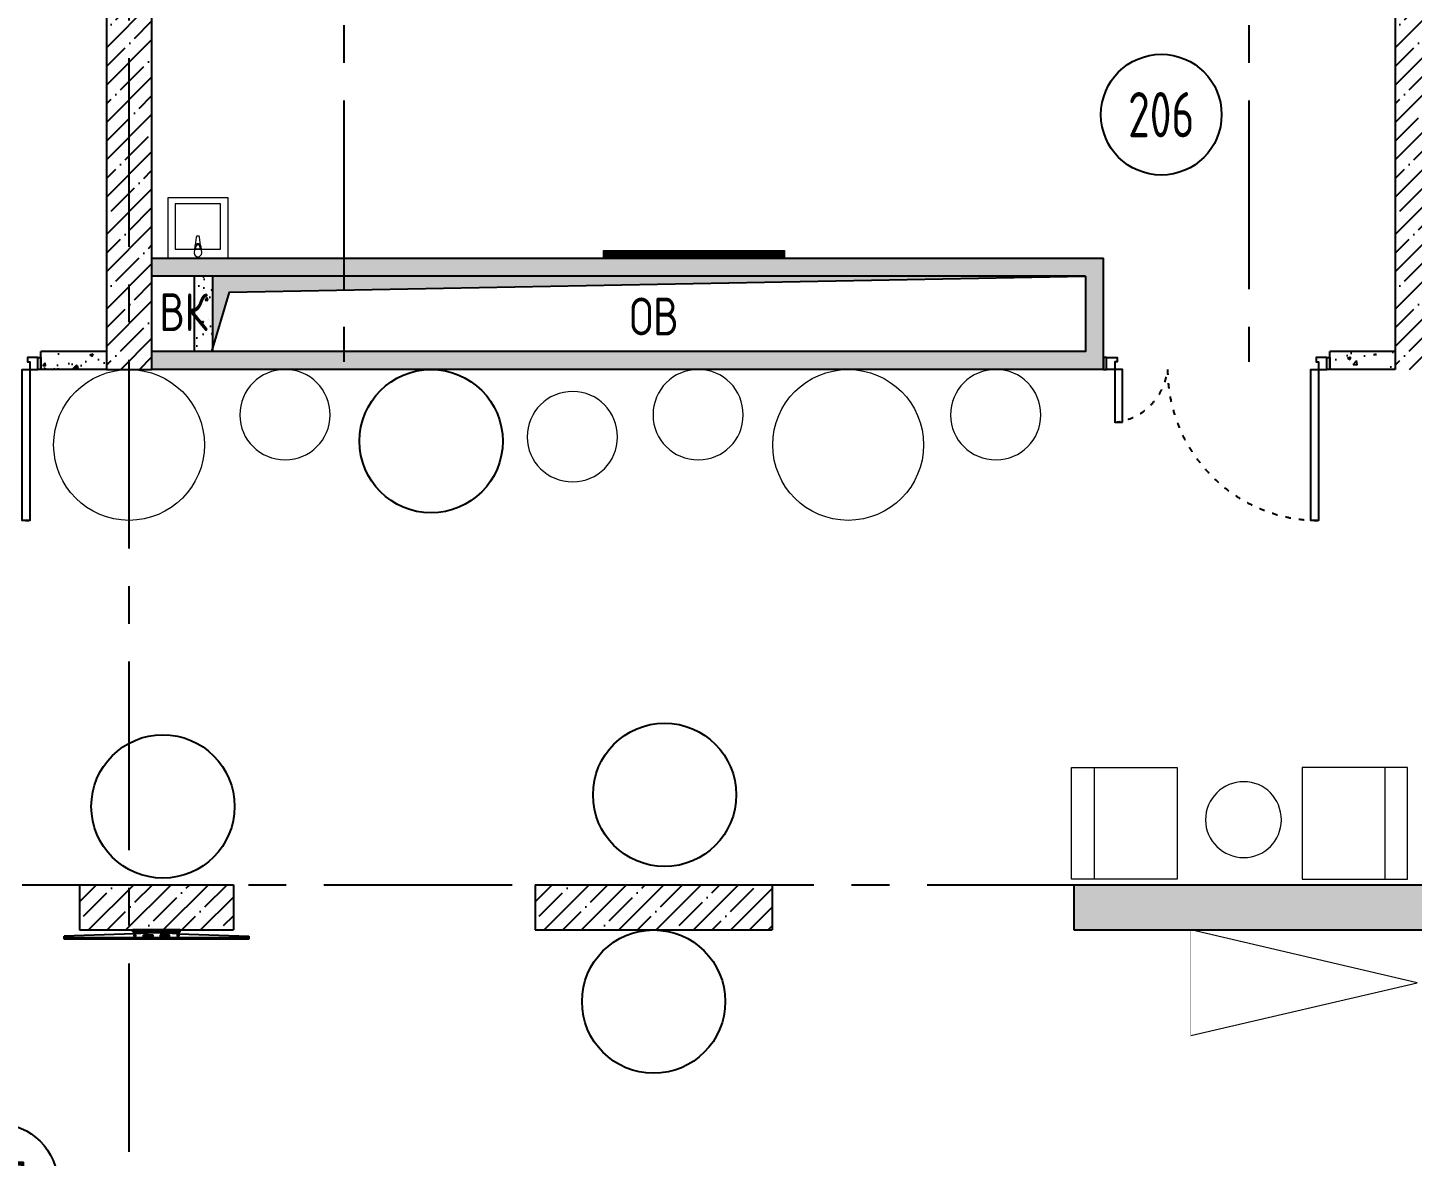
# Model space of a CAD drawing. Header units: millimetres. Extents: x -9318 to 9016603, y 0 to 838141.
# Drawn here: x 97305 to 106486, y 289773 to 297253 of the extents above; entities that cross this region are included whole.
import ezdxf
from ezdxf import colors
from ezdxf.entities.mleader import LeaderData, LeaderLine
from ezdxf.enums import TextEntityAlignment as Align
from ezdxf.math import Vec2, Vec3

# ---------------------------------------------------------------- set-up
doc = ezdxf.new("R2010")
doc.units = ezdxf.units.MM
doc.linetypes.add('ACAD_ISO03W100', pattern=[30, 12, -18])
doc.linetypes.add('CENTER', pattern=[2, 1.25, -0.25, 0.25, -0.25])
for name, color, linetype, lineweight in [('АР_Номер помещения', 1, 'Continuous', 25), ('Сан.техника', 151, 'Continuous', 9), ('ТХ_мебель передв', 250, 'Continuous', 13), ('ТХ_ОСНОВНОЙ', 103, 'Continuous', 25)]:
    doc.layers.add(name, color=color, linetype=linetype, lineweight=lineweight)
doc.styles.add('ICOCPEUR', font='isocpeur.ttf')
doc.styles.add('ISOCPEUR', font='isocpeur.ttf', dxfattribs={"width": 0.7})
pattern_1 = [(50, (140697.8, 216407.27), (215.17805, -18.82564), [22.5, -247.5]), (355, (140697.8, 216407.27), (-41.6254, 225.65764), [18, -198]), (100.45144, (140715.72, 216405.7), (173.55265, 206.832), [19.12206, -210.34263]), (46.1842, (140697.8, 216467.27), (320.1724, -49.6558), [33.75, -371.25]), (96.63564, (140724.47, 216463.14), (280.3986, 292.2356), [28.6831, -315.5141]), (351.18416, (140697.8, 216467.27), (280.3986, 292.2356), [27, -297]), (21, (140727.8, 216452.27), (179.0721, -120.78567), [22.5, -247.5]), (326, (140727.8, 216452.27), (72.9946, 217.545), [18, -198]), (71.45144, (140742.72, 216442.2), (252.0667, 96.75935), [19.12206, -210.34263]), (37.5, (140697.79, 216407.274), (3.647957, 99.868156), [0, -195.6, 0, -201, 0, -198.75]), (7.5, (140697.79, 216407.27), (78.92086, 118.32351), [0, -114.6, 0, -191.1, 0, -75.75]), (327.5, (140630.89, 216407.274), (160.14673, -6.76646), [0, -75, 0, -234, 0, -310.5]), (317.5, (140600.9, 216407.27), (174.95585, 30.0315), [0, -97.5, 0, -155.4, 0, -220.5])]

# ---------------------------------------------------------------- blocks, each defined once
blk = doc.blocks.new('Полуторная_на лестницу')
at = {"color": 8}
for points in [[(75, 80), (75, 1080), (124.9, 1080), (124.9, 80)], [(1375.1, 430), (1375.1, 80), (1425, 80), (1425, 430)]]:
    blk.add_lwpolyline(points, close=True, dxfattribs=at)
for points in [[(0, 0), (0, 80), (20, 80), (20, 0), (0, 0)], [(20, 80), (20, 0), (90, 0), (90, 30), (75, 30), (75, 80), (20, 80)], [(1480, 80), (1480, 0), (1410, 0), (1410, 30), (1425, 30), (1425, 80), (1480, 80)], [(1500, 0), (1500, 80), (1480, 80), (1480, 0), (1500, 0)]]:
    blk.add_lwpolyline(points, dxfattribs=at)
at = {"color": 8, "linetype": 'ACAD_ISO03W100', "ltscale": 3}
for centre, radius, start, end in [((75, 80), 1000, 0, 90), ((1465.4, 39.6), 392.5, 95.90754, 174.09246)]:
    blk.add_arc(centre, radius, start, end, dxfattribs=at)
blk = doc.blocks.new('*U1155')
at = {"layer": 'АР_Номер помещения', "color": 8}
blk.add_circle((-14214.4, 6090), 400, dxfattribs=at)
at = {"color": 8, "style": 'ISOCPEUR', "width": 0.7, "flags": 1}
blk.add_attdef('КАТЕГОРИЯ', (-499.2, -2092.2), '', height=250, dxfattribs=at)
at = {"layer": 'АР_Номер помещения', "color": 8, "style": 'ISOCPEUR', "width": 0.7}
blk.add_attdef('НОМЕР_ПОМЕЩЕНИЯ', text='', height=300, dxfattribs=at).set_placement((-14214.4, 6090), align=Align.MIDDLE_CENTER)
blk = doc.blocks.new('*U1145')
at = {"layer": 'АР_Номер помещения', "color": 8}
blk.add_circle((-13905.3, 4799.4), 400, dxfattribs=at)
at = {"color": 8, "style": 'ISOCPEUR', "width": 0.7, "flags": 1}
blk.add_attdef('КАТЕГОРИЯ', (-499.2, -2092.2), '', height=250, dxfattribs=at)
at = {"layer": 'АР_Номер помещения', "color": 8, "style": 'ISOCPEUR', "width": 0.7}
blk.add_attdef('НОМЕР_ПОМЕЩЕНИЯ', text='', height=300, dxfattribs=at).set_placement((-13905.3, 4799.4), align=Align.MIDDLE_CENTER)
blk = doc.blocks.new('_DotSmall')
at = {"color": 8, "linetype": 'ByBlock', "const_width": 0.5}
blk.add_lwpolyline([(-0.0625, 0, 1), (0.0625, 0, 1)], format="xyb", close=True, dxfattribs=at)
blk = doc.blocks.new('У007')
at = {"layer": 'Сан.техника', "color": 8, "linetype": 'Continuous', "lineweight": 5}
for p, q in [((-172832.6, 79059.6), (-172839.2, 79006.7)), ((-172832.6, 79059.6), (-172839.2, 79006.7)), ((-172803.7, 79006.7), (-172810.4, 79059.6)), ((-172803.7, 79006.7), (-172810.4, 79059.6)), ((-172842.5, 78997.2), (-172846.5, 78955.2)), ((-172842.5, 78997.2), (-172846.5, 78955.2)), ((-172835.1, 78980.1), (-172835.1, 78995)), ((-172835.1, 78980.1), (-172835.1, 78995)), ((-172807.9, 78980.1), (-172835.1, 78980.1)), ((-172807.9, 78980.1), (-172835.1, 78980.1)), ((-172807.9, 78995), (-172807.9, 78980.1)), ((-172807.9, 78995), (-172807.9, 78980.1)), ((-172796.5, 78955.2), (-172800.5, 78997.2)), ((-172796.5, 78955.2), (-172800.5, 78997.2))]:
    blk.add_line(p, q, dxfattribs=at)
for points in [[(-172621.5, 78921.1), (-172621.5, 79321.1), (-173021.5, 79321.1), (-173021.5, 78921.1)], [(-172671.5, 78980.1), (-172671.5, 79280.2), (-172971.5, 79280.2), (-172971.5, 78980.1)], [(-172671.5, 78980.1), (-172671.5, 79280.2), (-172971.5, 79280.2), (-172971.5, 78980.1)]]:
    blk.add_lwpolyline(points, close=True, dxfattribs=at)
for centre, radius, start, end in [((-172821.5, 79058.2), 11.2, 7.13862, 172.86077), ((-172821.5, 79058.2), 11.2, 7.13862, 172.86077), ((-172821.5, 78955.2), 25, 179.99969, 359.99969), ((-172821.5, 78955.2), 25, 179.99969, 359.99969), ((-172821.5, 78995.3), 21.1, 147.22867, 174.83008), ((-172821.5, 78995.3), 21.1, 147.22867, 174.83008), ((-172821.5, 78995.3), 21.1, 32.77072, 147.22867), ((-172821.5, 78995.3), 21.1, 32.77072, 147.22867), ((-172821.5, 78995), 13.6, 359.99969, 179.99969), ((-172821.5, 78995), 13.6, 359.99969, 179.99969), ((-172821.5, 78995.3), 21.1, 5.1693, 32.77072), ((-172821.5, 78995.3), 21.1, 5.1693, 32.77072)]:
    blk.add_arc(centre, radius, start, end, dxfattribs=at)
blk = doc.blocks.new('A$C3da1b1ea')
at = {"color": 8, "lineweight": 0}
blk.add_lwpolyline([(0, 0), (50, 0), (50, -1200), (0, -1200), (0, 0)], dxfattribs=at)
blk = doc.blocks.new('шк. информатор')
at = {"layer": 'ТХ_ОСНОВНОЙ', "color": 8}
for p, q in [((13544.5, 20288.8), (13561.3, 20753.3)), ((13561.3, 20753.3), (13581.4, 20753.2)), ((13571.4, 20753.3), (13571.4, 19527.5)), ((13581.4, 20753.2), (13581.4, 19527.5)), ((13524.2, 20296.5), (13519.7, 20296.5)), ((13519.7, 20296.5), (13519.7, 19984.4)), ((13524.2, 20284.3), (13524.2, 20296.5)), ((13532.5, 20296.5), (13528, 20296.5)), ((13528, 20284.3), (13528, 20296.5)), ((13532.5, 19984.4), (13532.5, 20296.5)), ((13532.5, 20288.8), (13556.5, 20288.8)), ((13556.5, 20278.8), (13532.5, 20278.8)), ((13551.2, 20227.4), (13551.2, 20164.8)), ((13563.7, 20227.4), (13551.2, 20227.4)), ((13553.7, 20227.4), (13553.7, 20164.8)), ((13556.2, 20227.4), (13556.2, 20164.8)), ((13558.7, 20227.4), (13558.7, 20164.8)), ((13561.2, 20227.4), (13561.2, 20164.8)), ((13563.7, 20227.4), (13563.7, 20164.8)), ((13551.2, 20164.8), (13563.7, 20164.8)), ((13551.2, 20053.5), (13551.2, 20116.1)), ((13551.2, 20116.1), (13563.7, 20116.1)), ((13553.7, 20053.5), (13553.7, 20116.1)), ((13556.2, 20053.5), (13556.2, 20116.1)), ((13558.7, 20053.5), (13558.7, 20116.1)), ((13561.2, 20053.5), (13561.2, 20116.1)), ((13563.7, 20053.5), (13563.7, 20116.1)), ((13563.7, 20053.5), (13551.2, 20053.5)), ((13519.7, 19984.4), (13524.2, 19984.4)), ((13524.2, 19984.4), (13519.7, 19984.4)), ((13528, 19996.6), (13528, 19984.4)), ((13528, 19984.4), (13532.5, 19984.4)), ((13532.5, 19984.4), (13528, 19984.4)), ((13556.5, 20002.1), (13532.5, 20002.1)), ((13532.5, 19992.1), (13556.5, 19992.1)), ((13532.5, 19992.1), (13556.5, 19992.1)), ((13544.5, 19992.1), (13561.3, 19527.5)), ((13581.4, 19527.5), (13561.3, 19527.5))]:
    blk.add_line(p, q, dxfattribs=at)
for points in [[(13528.3, 19986.7), (13519.9, 20294.1)], [(13532.3, 19986.7), (13523.9, 20294.1)], [(13528.3, 20294.2), (13526.1, 20214.1)], [(13532.3, 20294.2), (13528.8, 20115.9)], [(13524.1, 20140.4), (13519.9, 19986.8)], [(13526.1, 20066.8), (13523.9, 19986.8)], [(13524.2, 19984.4), (13524.2, 19996.6)]]:
    blk.add_lwpolyline(points, dxfattribs=at)
for points in [[(13556.5, 20288.8, -1.032034), (13556.5, 20278.8)], [(13556.5, 19992.1, 1.032034), (13556.5, 20002.1)]]:
    blk.add_lwpolyline(points, format="xyb", dxfattribs=at)
for centre, radius in [((13521.9, 20294.2), 2), ((13530.3, 20294.2), 2), ((13556.7, 20283.8), 5), ((13526.2, 20140.4), 2.62), ((13526.2, 20140.4), 2), ((13521.9, 19986.7), 2), ((13521.9, 19986.7), 2), ((13530.3, 19986.7), 2), ((13530.3, 19986.7), 2), ((13556.7, 19997.1), 5)]:
    blk.add_circle(centre, radius, dxfattribs=at)
at = {"layer": 'ТХ_ОСНОВНОЙ', "color": 8, "extrusion": (0, 0, -1)}
for major_axis, start_param, end_param in [((-1285.4, 1285.4), -0.785398, -0.709205), ((-1285.4, -1285.4), 0.709205, 0.785398)]:
    blk.add_ellipse((15354.9, 20140.4), major_axis=major_axis, ratio=1, start_param=start_param, end_param=end_param, dxfattribs=at)
blk = doc.blocks.new('У014')
at = {"layer": 'ТХ_мебель передв', "color": 8}
blk.add_circle((-169652.2, 43208.2, -0.6), 500, dxfattribs=at)
blk = doc.blocks.new('У012')
at = {"layer": 'ТХ_мебель передв', "color": 8}
blk.add_open_spline([(-181454, 44963.5, -0.6), (-181454, 44799.5, -0.6), (-181586.3, 44667.2, -0.6), (-181750.4, 44667.2, -0.6), (-181919.7, 44667.2, -0.6), (-182052, 44799.5, -0.6), (-182052, 44963.5, -0.6), (-182052, 45132.9, -0.6), (-181919.7, 45265.2, -0.6), (-181750.4, 45265.2, -0.6), (-181586.3, 45265.2, -0.6), (-181454, 45132.9, -0.6), (-181454, 44963.5, -0.6)], degree=3, knots=[0, 0, 0, 0, 1, 1, 1, 2, 2, 2, 3, 3, 3, 4, 4, 4, 4], dxfattribs=at)
blk = doc.blocks.new('У016')
at = {"layer": 'ТХ_мебель передв', "color": 8, "lineweight": 0, "ltscale": 100, "transparency": 33554687}
for p, q in [((-49562.5, 37416.5), (-49212.5, 35916.5)), ((-49212.5, 35916.5), (-48862.5, 37416.5))]:
    blk.add_line(p, q, dxfattribs=at)
at = {"layer": 'ТХ_мебель передв', "color": 8, "lineweight": 0, "ltscale": 100, "transparency": 33554687, "const_width": 1}
blk.add_lwpolyline([(-49562.5, 37416.5), (-49562.5, 35916.5), (-48862.5, 35916.5), (-48862.5, 37416.5)], close=True, dxfattribs=at)
blk = doc.blocks.new('Стол низкий')
at = {"layer": 'ТХ_мебель передв', "color": 8}
blk.add_open_spline([(184399.6, -228430.1, 0), (184399.6, -228567.7, 0), (184288.4, -228678.8, 0), (184150.8, -228678.8, 0), (184013.3, -228678.8, 0), (183896.8, -228567.7, 0), (183896.8, -228430.1, 0), (183896.8, -228287.3, 0), (184013.3, -228176.1, 0), (184150.8, -228176.1, 0), (184288.4, -228176.1, 0), (184399.6, -228287.3, 0), (184399.6, -228430.1, 0)], degree=3, knots=[0, 0, 0, 0, 1, 1, 1, 2, 2, 2, 3, 3, 3, 4, 4, 4, 4], dxfattribs=at)
blk = doc.blocks.new('У017')
at = {"layer": 'ТХ_мебель передв', "color": 8}
blk.add_lwpolyline([(252941.7, -218301.8), (253681.7, -218301.8), (253681.7, -219001.8), (252941.7, -219001.8)], close=True, dxfattribs=at)
blk.add_lwpolyline([(252941.7, -219001.8), (252941.7, -218851.8), (253681.7, -218851.8), (253681.7, -219001.8)], dxfattribs=at)

msp = doc.modelspace()

# ---------------------------------------------------------------- hatches: boundary and pattern name
at = {"ltscale": 100}
h = msp.add_hatch(dxfattribs=at)
h.set_pattern_fill('ANSI35', color=256, scale=700)
h.set_pattern_definition([(45, (-887755.71, 381612.85), (-123.743687, 123.743687), []), (45, (-887631.97, 381612.85), (-123.743687, 123.743687), [218.75, -43.75, 0, -43.75])])
h.paths.add_polyline_path([(115497.1, 303057.96), (115197.1, 303057.96), (115197.1, 302757.96), (115197.1, 291572.96), (104242.1, 291572.96), (104242.1, 291272.96), (111367.1, 291272.96), (111367.1, 290090.44), (111567.1, 290090.44), (111567.1, 291272.96), (115197.1, 291272.96), (115197.1, 290315.44), (115397.1, 290315.44), (115397.1, 291272.96), (115497.1, 291272.96), (115497.1, 298892.96), (115497.1, 298893.25), (115497.1, 299093.25), (115497.1, 299092.96)])
h = msp.add_hatch(dxfattribs=at)
h.set_pattern_fill('ANSI35', color=256, scale=700)
h.set_pattern_definition([(45, (-876375.71, 393547.5), (-123.743687, 123.743687), []), (45, (-876251.97, 393547.5), (-123.743687, 123.743687), [218.75, -43.75, 0, -43.75])])
h.paths.add_polyline_path([(98127.06, 302757.96), (97827.13, 302757.95), (97827.1, 294987.6), (98127.02, 294987.61)])
h = msp.add_hatch(dxfattribs=at)
h.set_pattern_fill('ANSI35', color=256, scale=700)
h.set_pattern_definition([(45, (-867830.71, 393547.5), (-123.743687, 123.743687), []), (45, (-867706.97, 393547.5), (-123.743687, 123.743687), [218.75, -43.75, 0, -43.75])])
h.paths.add_polyline_path([(106672.1, 302757.96), (106372.1, 302757.96), (106372.1, 294987.6), (106672.1, 294987.6)])
h = msp.add_hatch(dxfattribs=at)
h.set_pattern_fill('AR-CONC', color=256, scale=30)
h.set_pattern_definition(pattern_1)
h.paths.add_polyline_path([(104438.4, 295725.74), (98523.01, 295725.74), (98523.01, 295605.74), (104318.4, 295605.74), (104318.4, 295107.6), (104438.4, 294987.58)])
h.paths.add_polyline_path([(98523.01, 295725.74), (98127.03, 295725.74), (98127.03, 295605.74), (98523.01, 295605.74)])
h = msp.add_hatch(dxfattribs=at)
h.set_pattern_fill('AR-CONC', color=256, scale=30)
h.set_pattern_definition([(50, (149262.72, 216407.2), (215.17805, -18.82564), [22.5, -247.5]), (355, (149262.72, 216407.2), (-41.6254, 225.65764), [18, -198]), (100.45144, (149280.66, 216405.62), (173.55265, 206.832), [19.12206, -210.34263]), (46.1842, (149262.72, 216467.2), (320.1724, -49.6558), [33.75, -371.25]), (96.63564, (149289.4, 216463.05), (280.3986, 292.2356), [28.6831, -315.5141]), (351.18416, (149262.72, 216467.2), (280.3986, 292.2356), [27, -297]), (21, (149292.72, 216452.2), (179.0721, -120.78567), [22.5, -247.5]), (326, (149292.72, 216452.2), (72.9946, 217.545), [18, -198]), (71.45144, (149307.65, 216442.13), (252.0667, 96.75935), [19.12206, -210.34263]), (37.5, (149262.725, 216407.19), (3.647957, 99.868156), [0, -195.6, 0, -201, 0, -198.75]), (7.5, (149262.72, 216407.19), (78.92086, 118.32351), [0, -114.6, 0, -191.1, 0, -75.75]), (327.5, (149195.825, 216407.19), (160.14673, -6.76646), [0, -75, 0, -234, 0, -310.5]), (317.5, (149165.82, 216407.19), (174.95585, 30.0315), [0, -97.5, 0, -155.4, 0, -220.5])])
h.paths.add_polyline_path([(98531.97, 295605.63), (98411.97, 295605.63), (98411.97, 295107.5), (98531.97, 295107.5)])
h = msp.add_hatch(color=256, dxfattribs=at)
h.paths.add_polyline_path([(99802.04, 295605.18), (98527.03, 295605.18), (98527.1, 295107.58), (98644.12, 295499.9), (99802.04, 295521.38)])
h.paths.add_polyline_path([(104318.4, 295605.18), (99802.04, 295605.18), (99802.04, 295521.38)])
h = msp.add_hatch(dxfattribs=at)
h.set_pattern_fill('AR-CONC', color=256, scale=30)
h.set_pattern_definition(pattern_1)
h.paths.add_polyline_path([(97827.1, 295047.6), (97827.09, 295107.6), (97393.38, 295107.47), (97393.38, 294987.47), (97393.38, 294987.44), (97393.38, 295107.47), (97393.37, 295107.47), (97393.39, 294987.47), (97827.1, 294987.6)])
h = msp.add_hatch(dxfattribs=at)
h.set_pattern_fill('AR-CONC', color=256, scale=30)
h.set_pattern_definition(pattern_1)
h.paths.add_polyline_path([(104318.4, 295107.58), (98127.02, 295107.58), (98127.02, 294987.58), (104438.4, 294987.58)])
h = msp.add_hatch(dxfattribs=at)
h.set_pattern_fill('AR-CONC', color=256, scale=30)
h.set_pattern_definition(pattern_1)
h.paths.add_polyline_path([(106372.1, 295047.6), (106372.09, 295107.6), (105938.4, 295107.47), (105938.4, 294987.47), (105938.4, 294987.44), (105938.4, 295107.47), (105938.39, 295107.47), (105938.41, 294987.47), (106372.1, 294987.6)])
h = msp.add_hatch(dxfattribs=at)
h.set_pattern_fill('ANSI35', color=256, scale=700)
h.set_pattern_definition([(45, (-877083.71, 389832.85), (-123.743687, 123.743687), []), (45, (-876959.97, 389832.85), (-123.743687, 123.743687), [218.75, -43.75, 0, -43.75])])
h.paths.add_polyline_path([(98669.1, 291572.96), (97649.1, 291572.96), (97649.1, 291272.96), (98669.1, 291272.96)])
h = msp.add_hatch(dxfattribs=at)
h.set_pattern_fill('ANSI35', color=256, scale=700)
h.set_pattern_definition([(45, (-874063.71, 389832.85), (-123.743687, 123.743687), []), (45, (-873939.97, 389832.85), (-123.743687, 123.743687), [218.75, -43.75, 0, -43.75])])
h.paths.add_polyline_path([(102242.1, 291572.96), (100669.1, 291572.96), (100669.1, 291272.96), (102242.1, 291272.96)])

# ---------------------------------------------------------------- linework, layer by layer
at = {"linetype": 'CENTER', "ltscale": 1000}
for p, q in [((99402.03, 350770.43), (99402.03, 295038.08)), ((105402.03, 350770.43), (105402.03, 295038.08)), ((97977.1, 269801.69), (97977.1, 304109.16)), ((51268.34, 291572.96), (134865.51, 291572.96))]:
    msp.add_line(p, q, dxfattribs=at)
at = {"ltscale": 100}
for p, q in [((97827.1, 302757.96), (97827.1, 294987.6)), ((98127.1, 302757.96), (98127.02, 294987.6)), ((106372.1, 302757.96), (106372.1, 294987.6)), ((104438.4, 294987.6), (104438.4, 295725.74)), ((98411.97, 295107.52), (98411.97, 295605.66)), ((98531.97, 295107.52), (98531.97, 295605.66)), ((97827.1, 294987.6), (98127.1, 294987.6)), ((97649.1, 291572.96), (98669.1, 291572.96)), ((97649.1, 291572.96), (97649.1, 291272.96)), ((98669.1, 291572.96), (98669.1, 291272.96)), ((100669.1, 291572.96), (102242.1, 291572.96)), ((100669.1, 291572.96), (100669.1, 291272.96)), ((102242.1, 291572.96), (102242.1, 291272.96)), ((104242.1, 291572.96), (115197.1, 291572.96)), ((104242.1, 291572.96), (104242.1, 291272.96)), ((97649.1, 291272.96), (98669.1, 291272.96)), ((100669.1, 291272.96), (102242.1, 291272.96)), ((104242.1, 291272.96), (111367.1, 291272.96))]:
    msp.add_line(p, q, dxfattribs=at)
for points in [[(98127.03, 295725.74), (104438.4, 295725.74)], [(104318.4, 295605.74), (98127.03, 295605.74)], [(104318.4, 295605.74), (104318.4, 295107.58), (98127.1, 295107.58)], [(98527.02, 295107.6), (98644.12, 295500.46), (104318.4, 295605.74)], [(97393.38, 294987.6), (97393.38, 295107.6)], [(97827.1, 295107.6), (97393.38, 295107.6)], [(105938.38, 294987.6), (105938.38, 295107.6)], [(106372.1, 295107.6), (105938.38, 295107.6)], [(97827.1, 294987.6), (97393.4, 294987.6)], [(104438.4, 294987.58), (98127.1, 294987.6)], [(106372.1, 294987.6), (105938.4, 294987.6)], [(106362.28, 291272.91), (107082.29, 291272.91)]]:
    msp.add_lwpolyline(points, dxfattribs=at)
at = {"const_width": 50}
msp.add_lwpolyline([(102322.16, 295750.74), (101122.16, 295750.74)], dxfattribs=at)
at = {"ltscale": 0.1}
for centre in [(99979.94, 294512.6), (101528.54, 292168.67), (98202.08, 292091.88), (101455.6, 290797.96)]:
    msp.add_circle(centre, 475, dxfattribs=at)

# ---------------------------------------------------------------- block references
ref = msp.add_blockref('*U1145', (118726.78, 291877.25))
ref.add_attrib('НОМЕР_ПОМЕЩЕНИЯ', '206', dxfattribs={"layer": 'АР_Номер помещения', "color": 8, "height": 300, "style": 'ISOCPEUR', "width": 0.7}).set_placement((104821.43, 296676.69), align=Align.MIDDLE_CENTER)
for name, p in [('У007', (271255.33, 216804.63)), ('У014', (267629.31, 251279.45, 0.56)), ('У012', (280763.88, 249722.44, 0.56)), ('У012', (283503.35, 249722.43, 0.56)), ('У014', (272397.44, 251279.43, 0.56)), ('У012', (285476.56, 249722.42, 0.56)), ('У012', (282669.75, 249576.5, 0.56)), ('Стол низкий', (-78782.1, 520431.92, 0))]:
    msp.add_blockref(name, p)
at = {"lineweight": 0, "rotation": 89.99999999999999}
msp.add_blockref('A$C3da1b1ea', (101122.16, 295725.74), dxfattribs=at)
for name, p, rotation in [('Полуторная_на лестницу', (97393.4, 295067.6), 180), ('Полуторная_на лестницу', (105938.4, 295067.6), 180), ('У017', (323228.63, 545292), 270), ('шк. информатор', (78018.73, 304792.59), 270), ('У016', (142433.6, 340135.41), 90)]:
    msp.add_blockref(name, p, dxfattribs=dict(rotation=rotation))
at = {"xscale": -1, "rotation": 90}
msp.add_blockref('У017', (-112547.25, 545292), dxfattribs=at)
ref = msp.add_blockref('*U1155', (111320.13, 283499.68))
ref.add_attrib('НОМЕР_ПОМЕЩЕНИЯ', '217', dxfattribs={"layer": 'АР_Номер помещения', "color": 8, "height": 300, "style": 'ISOCPEUR', "width": 0.7}).set_placement((97105.68, 289589.71), align=Align.MIDDLE_CENTER)

# ---------------------------------------------------------------- texts
at = {"ltscale": 100, "char_height": 250, "attachment_point": 5, "line_spacing_factor": 0.7, "style": 'ICOCPEUR'}
for s, insert in [('\\A1;{\\W0.8;ВК}', (98338.62, 295367.68)), ('\\A1;{\\W0.8;ОВ}', (101457.6, 295339.04))]:
    msp.add_mtext(s, dxfattribs=dict(at, insert=insert))

# ---------------------------------------------------------------- leaders
ml = msp.add_multileader_mtext('Standard')
ml.set_content('+13,700', color=8, style='ISOCPEUR')
ml.set_leader_properties(color=8, linetype='Continuous', lineweight=-1)
ml.set_arrow_properties(name='DOTSMALL')
ml.build(insert=Vec2(0, 0))
ml.multileader.update_dxf_attribs({"has_text_frame": 1, "text_left_attachment_type": 4, "text_right_attachment_type": 4, "dogleg_length": 100, "arrow_head_size": 180})
ctx = ml.context
ctx.base_point, ctx.char_height, ctx.arrow_head_size, ctx.landing_gap_size, ctx.plane_origin = Vec3(118053.07, 658154.33), 250, 180, 50, Vec3(117803.7, 657493.51)
ctx.left_attachment, ctx.right_attachment = 4, 4
notes = []
notes.append((ctx, [(0, (0, 0, 0), (0, 0), (1, 0), 1, [])]))
ctx.mtext.insert, ctx.mtext.width, ctx.mtext.line_spacing_style, ctx.mtext.flow_direction = Vec3(118103.07, 658487.66), 852.697, 2, 5
ml = msp.add_multileader_mtext('Standard')
ml.set_content('+15,850', color=8, style='ISOCPEUR')
ml.set_leader_properties(color=8, linetype='Continuous', lineweight=-1)
ml.set_arrow_properties(name='DOTSMALL')
ml.build(insert=Vec2(0, 0))
ml.multileader.update_dxf_attribs({"has_text_frame": 1, "text_left_attachment_type": 4, "text_right_attachment_type": 4, "dogleg_length": 100, "arrow_head_size": 180})
ctx = ml.context
ctx.base_point, ctx.char_height, ctx.arrow_head_size, ctx.landing_gap_size, ctx.plane_origin = Vec3(116043.29, 652621.27), 250, 180, 50, Vec3(116522.41, 649668.82)
ctx.left_attachment, ctx.right_attachment = 4, 4
notes.append((ctx, [(0, (0, 0, 0), (0, 0), (1, 0), 1, [])]))
ctx.mtext.insert, ctx.mtext.width, ctx.mtext.line_spacing_style, ctx.mtext.flow_direction = Vec3(116093.29, 652954.61), 852.697, 2, 5
ml = msp.add_multileader_mtext('Standard')
ml.set_content('+9,800', color=8, style='ISOCPEUR')
ml.set_leader_properties(color=8, linetype='Continuous', lineweight=-1)
ml.set_arrow_properties(name='DOTSMALL')
ml.build(insert=Vec2(0, 0))
ml.multileader.update_dxf_attribs({"has_text_frame": 1, "text_left_attachment_type": 4, "text_right_attachment_type": 4, "dogleg_length": 100, "arrow_head_size": 180})
ctx = ml.context
ctx.base_point, ctx.char_height, ctx.arrow_head_size, ctx.landing_gap_size, ctx.plane_origin = Vec3(118053.07, 538154.33), 250, 180, 50, Vec3(117803.7, 537493.51)
ctx.left_attachment, ctx.right_attachment = 4, 4
notes.append((ctx, [(0, (0, 0, 0), (0, 0), (1, 0), 1, [])]))
ctx.mtext.insert, ctx.mtext.width, ctx.mtext.line_spacing_style, ctx.mtext.flow_direction = Vec3(118103.07, 538487.66), 852.697, 2, 5
ml = msp.add_multileader_mtext('Standard')
ml.set_content('+11,750', color=8, style='ISOCPEUR')
ml.set_leader_properties(color=8, linetype='Continuous', lineweight=-1)
ml.set_arrow_properties(name='DOTSMALL')
ml.build(insert=Vec2(0, 0))
ml.multileader.update_dxf_attribs({"has_text_frame": 1, "text_left_attachment_type": 4, "text_right_attachment_type": 4, "dogleg_length": 100, "arrow_head_size": 180})
ctx = ml.context
ctx.base_point, ctx.char_height, ctx.arrow_head_size, ctx.landing_gap_size, ctx.plane_origin = Vec3(116043.29, 532621.27), 250, 180, 50, Vec3(116522.41, 529668.82)
ctx.left_attachment, ctx.right_attachment = 4, 4
notes.append((ctx, [(0, (0, 0, 0), (0, 0), (1, 0), 1, [])]))
ctx.mtext.insert, ctx.mtext.width, ctx.mtext.line_spacing_style, ctx.mtext.flow_direction = Vec3(116093.29, 532954.61), 852.697, 2, 5
for ctx, leaders in notes:
    for number, flags, end, landing, length, lines in leaders:
        leader = LeaderData()
        leader.index, (leader.has_last_leader_line, leader.has_dogleg_vector, leader.attachment_direction) = number, flags
        leader.last_leader_point, leader.dogleg_vector, leader.dogleg_length = Vec3(end), Vec3(landing), length
        for number, points, colour, breaks in lines:
            line = LeaderLine()
            line.index, line.vertices, line.color, line.breaks = number, Vec3.list(points), colors.encode_raw_color(colour), breaks
            leader.lines.append(line)
        ctx.leaders.append(leader)

doc.saveas('drawing.dxf')
